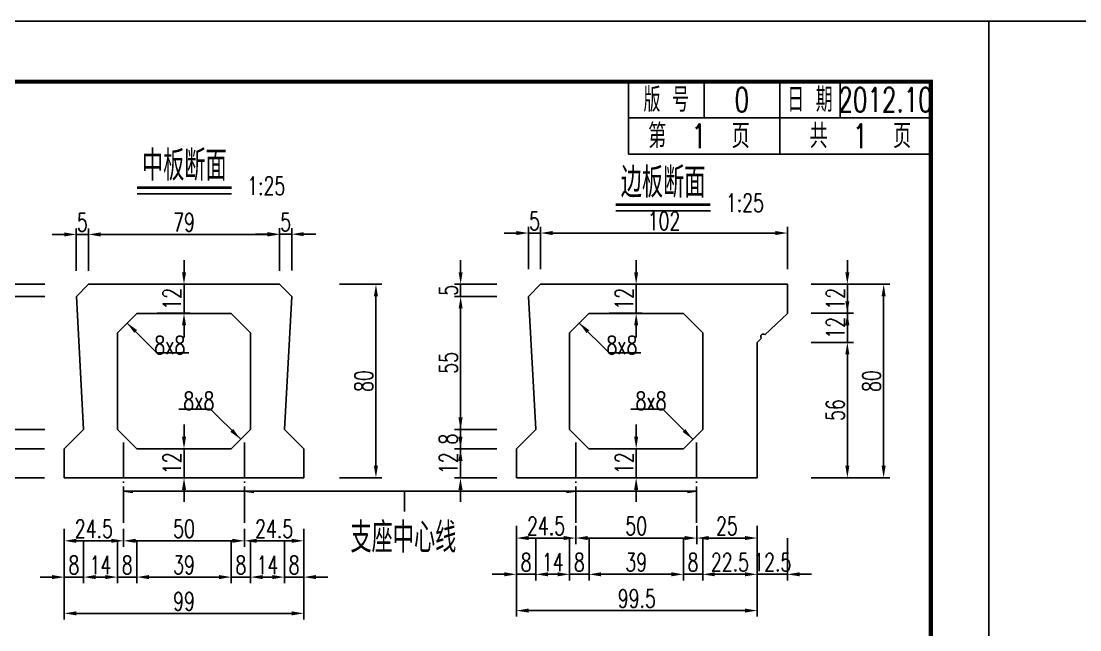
# Model space of a CAD drawing. Header units: millimetres. Extents: x -51 to 12129, y -1309 to -715.
# Drawn here: x 5249.4 to 5424.4, y -815.3 to -714.7 of the extents above; entities that cross this region are included whole.
import ezdxf
from ezdxf.enums import TextEntityAlignment as Align

# ---------------------------------------------------------------- set-up
doc = ezdxf.new("R2010")
doc.units = ezdxf.units.MM
doc.header["$LTSCALE"] = 0.25
doc.linetypes.add('ACAD_ISO04W100', pattern=[30, 24, -3, 0, -3])
for name, color, linetype in [('中心线', 3, 'ACAD_ISO04W100'), ('图框', 7, 'Continuous'), ('文字', 7, 'Continuous'), ('标注', 4, 'Continuous'), ('次轮廓线', 7, 'Continuous'), ('轮廓线', 1, 'Continuous')]:
    doc.layers.add(name, color=color, linetype=linetype)
doc.styles.get("Standard").update_dxf_attribs({"font": 'simplex1.shx', "width": 0.7, "bigfont": 'hztxt.shx'})
doc.dimstyles.get("Standard").update_dxf_attribs({"dimscale": 0, "dimtxt": 3, "dimasz": 2, "dimexe": 1, "dimexo": 1, "dimgap": 0.5, "dimtad": 1, "dimdec": 1, "dimzin": 9, "dimdsep": 46, "dimtxsty": 'Standard', "dimcen": 0.5, "dimclrd": 256, "dimclre": 256, "dimclrt": 256, "dimadec": 1, "dimazin": 2, "dimtfac": 1, "dimtdec": 1, "dimtix": 1, "dimtmove": 2, "dimatfit": 3, "dimfxl": 0, "dimtolj": 1, "dimtzin": 0, "dimlwd": -1, "dimlwe": -1, "dimarcsym": 0})
doc.dimstyles.new('比例：1：25', dxfattribs={"dimscale": 0, "dimtxt": 3, "dimasz": 2, "dimexe": 1, "dimexo": 1, "dimgap": 0.5, "dimtad": 1, "dimdec": 1, "dimlfac": 2.5, "dimzin": 9, "dimdsep": 46, "dimtxsty": 'Standard', "dimcen": 0.5, "dimclrd": 256, "dimclre": 256, "dimclrt": 256, "dimadec": 1, "dimazin": 2, "dimtfac": 1, "dimtdec": 1, "dimtix": 1, "dimtmove": 2, "dimatfit": 3, "dimfxl": 0, "dimtolj": 1, "dimtzin": 0, "dimlwd": -1, "dimlwe": -1, "dimarcsym": 0})

# ---------------------------------------------------------------- blocks, each defined once
blk = doc.blocks.new('*D40')
at = {"layer": 'Defpoints', "color": 0}
for p in [(5260.48, -749.93), (5260.48, -758.18), (5258.48, -760.18)]:
    blk.add_point(p, dxfattribs=at)
at = {"layer": '标注'}
for p, q in [((5258.48, -755.93), (5258.48, -748.93)), ((5260.48, -755.93), (5260.48, -748.93)), ((5256.48, -749.93), (5254.48, -749.93)), ((5258.48, -749.93), (5260.48, -749.93)), ((5262.48, -749.93), (5264.48, -749.93))]:
    blk.add_line(p, q, dxfattribs=at)
for points in [[(5256.48, -749.6), (5256.48, -750.27), (5258.48, -749.93)], [(5262.48, -749.6), (5262.48, -750.27), (5260.48, -749.93)]]:
    blk.add_solid(points, dxfattribs=at)
at = {"layer": '标注', "insert": (5259.48, -747.93), "char_height": 3, "attachment_point": 5}
blk.add_mtext('\\A1;5', dxfattribs=at)
blk = doc.blocks.new('*D41')
at = {"layer": 'Defpoints', "color": 0}
for p in [(5292.08, -749.93), (5260.48, -758.18), (5292.08, -758.18)]:
    blk.add_point(p, dxfattribs=at)
at = {"layer": '标注'}
for p, q in [((5260.48, -755.93), (5260.48, -748.93)), ((5292.08, -755.93), (5292.08, -748.93)), ((5262.48, -749.93), (5290.08, -749.93))]:
    blk.add_line(p, q, dxfattribs=at)
for points in [[(5262.48, -749.6), (5262.48, -750.27), (5260.48, -749.93)], [(5290.08, -749.6), (5290.08, -750.27), (5292.08, -749.93)]]:
    blk.add_solid(points, dxfattribs=at)
at = {"layer": '标注', "insert": (5276.28, -747.93), "char_height": 3, "attachment_point": 5}
blk.add_mtext('\\A1;79', dxfattribs=at)
blk = doc.blocks.new('*D42')
at = {"layer": 'Defpoints', "color": 0}
for p in [(5294.08, -749.89), (5292.08, -758.18), (5294.08, -760.18)]:
    blk.add_point(p, dxfattribs=at)
at = {"layer": '标注'}
for p, q in [((5292.08, -755.89), (5292.08, -748.89)), ((5294.08, -755.89), (5294.08, -748.89)), ((5290.08, -749.89), (5288.08, -749.89)), ((5292.08, -749.89), (5294.08, -749.89)), ((5296.08, -749.89), (5298.08, -749.89))]:
    blk.add_line(p, q, dxfattribs=at)
for points in [[(5290.08, -749.55), (5290.08, -750.22), (5292.08, -749.89)], [(5296.08, -749.55), (5296.08, -750.22), (5294.08, -749.89)]]:
    blk.add_solid(points, dxfattribs=at)
at = {"layer": '标注', "insert": (5293.08, -747.89), "char_height": 3, "attachment_point": 5}
blk.add_mtext('\\A1;5', dxfattribs=at)
blk = doc.blocks.new('*D2')
at = {"layer": 'Defpoints', "color": 0}
for p in [(5247.27, -758.18), (5260.48, -758.18), (5258.48, -760.18)]:
    blk.add_point(p, dxfattribs=at)
at = {"layer": '标注'}
for p, q in [((5247.27, -756.18), (5247.27, -754.18)), ((5253.27, -758.18), (5246.27, -758.18)), ((5247.27, -760.18), (5247.27, -758.18)), ((5253.27, -760.18), (5246.27, -760.18)), ((5247.27, -762.18), (5247.27, -764.18))]:
    blk.add_line(p, q, dxfattribs=at)
for points in [[(5246.94, -756.18), (5247.6, -756.18), (5247.27, -758.18)], [(5246.94, -762.18), (5247.6, -762.18), (5247.27, -760.18)]]:
    blk.add_solid(points, dxfattribs=at)
at = {"layer": '标注', "insert": (5245.27, -759.18), "char_height": 3, "attachment_point": 5, "rotation": 90}
blk.add_mtext('\\A1;5', dxfattribs=at)
blk = doc.blocks.new('*D43')
at = {"layer": 'Defpoints', "color": 0}
for p in [(5258.48, -760.18), (5247.27, -782.18), (5259.68, -782.18)]:
    blk.add_point(p, dxfattribs=at)
at = {"layer": '标注'}
for p, q in [((5253.27, -760.18), (5246.27, -760.18)), ((5247.27, -762.18), (5247.27, -780.18)), ((5253.27, -782.18), (5246.27, -782.18))]:
    blk.add_line(p, q, dxfattribs=at)
for points in [[(5246.94, -762.18), (5247.6, -762.18), (5247.27, -760.18)], [(5246.94, -780.18), (5247.6, -780.18), (5247.27, -782.18)]]:
    blk.add_solid(points, dxfattribs=at)
at = {"layer": '标注', "insert": (5245.27, -771.18), "char_height": 3, "attachment_point": 5, "rotation": 90}
blk.add_mtext('\\A1;55', dxfattribs=at)
blk = doc.blocks.new('*D44')
at = {"layer": 'Defpoints', "color": 0}
for p in [(5259.68, -782.18), (5247.24, -785.38), (5256.48, -785.38)]:
    blk.add_point(p, dxfattribs=at)
at = {"layer": '标注'}
for p, q in [((5247.24, -780.18), (5247.24, -778.18)), ((5253.24, -782.18), (5246.24, -782.18)), ((5247.24, -782.18), (5247.24, -785.38)), ((5253.24, -785.38), (5246.24, -785.38)), ((5247.24, -787.38), (5247.24, -789.38))]:
    blk.add_line(p, q, dxfattribs=at)
for points in [[(5246.91, -780.18), (5247.58, -780.18), (5247.24, -782.18)], [(5246.91, -787.38), (5247.58, -787.38), (5247.24, -785.38)]]:
    blk.add_solid(points, dxfattribs=at)
at = {"layer": '标注', "insert": (5245.24, -783.78), "char_height": 3, "attachment_point": 5, "rotation": 90}
blk.add_mtext('\\A1;8', dxfattribs=at)
blk = doc.blocks.new('*D3')
at = {"layer": 'Defpoints', "color": 0}
for p in [(5256.48, -785.38), (5247.24, -790.18), (5256.48, -790.18)]:
    blk.add_point(p, dxfattribs=at)
at = {"layer": '标注'}
for p, q in [((5247.24, -783.38), (5247.24, -781.38)), ((5253.24, -785.38), (5246.24, -785.38)), ((5247.24, -785.38), (5247.24, -790.18)), ((5253.24, -790.18), (5246.24, -790.18)), ((5247.24, -792.18), (5247.24, -794.18))]:
    blk.add_line(p, q, dxfattribs=at)
for points in [[(5246.91, -783.38), (5247.58, -783.38), (5247.24, -785.38)], [(5246.91, -792.18), (5247.58, -792.18), (5247.24, -790.18)]]:
    blk.add_solid(points, dxfattribs=at)
at = {"layer": '标注', "insert": (5245.24, -787.78), "char_height": 3, "attachment_point": 5, "rotation": 90}
blk.add_mtext('\\A1;12', dxfattribs=at)
blk = doc.blocks.new('*D45')
at = {"layer": 'Defpoints', "color": 0}
for p in [(5292.08, -758.18), (5308.01, -758.18), (5296.08, -790.18)]:
    blk.add_point(p, dxfattribs=at)
at = {"layer": '标注'}
for p, q in [((5302.01, -758.18), (5309.01, -758.18)), ((5308.01, -788.18), (5308.01, -760.18)), ((5302.01, -790.18), (5309.01, -790.18))]:
    blk.add_line(p, q, dxfattribs=at)
for points in [[(5307.67, -760.18), (5308.34, -760.18), (5308.01, -758.18)], [(5307.67, -788.18), (5308.34, -788.18), (5308.01, -790.18)]]:
    blk.add_solid(points, dxfattribs=at)
at = {"layer": '标注', "insert": (5306.01, -774.18), "char_height": 3, "attachment_point": 5, "rotation": 90}
blk.add_mtext('\\A1;80', dxfattribs=at)
blk = doc.blocks.new('*D4')
at = {"layer": 'Defpoints', "color": 0}
for p in [(5259.68, -788.18), (5256.48, -791.38), (5256.48, -806.61)]:
    blk.add_point(p, dxfattribs=at)
at = {"layer": '标注'}
for p, q in [((5256.48, -800.61), (5256.48, -807.61)), ((5259.68, -800.61), (5259.68, -807.61)), ((5254.48, -806.61), (5252.48, -806.61)), ((5259.68, -806.61), (5256.48, -806.61)), ((5261.68, -806.61), (5263.68, -806.61))]:
    blk.add_line(p, q, dxfattribs=at)
for points in [[(5254.48, -806.27), (5254.48, -806.94), (5256.48, -806.61)], [(5261.68, -806.27), (5261.68, -806.94), (5259.68, -806.61)]]:
    blk.add_solid(points, dxfattribs=at)
at = {"layer": '标注', "insert": (5258.08, -804.61), "char_height": 3, "attachment_point": 5}
blk.add_mtext('\\A1;8', dxfattribs=at)
blk = doc.blocks.new('*D46')
at = {"layer": 'Defpoints', "color": 0}
for p in [(5259.68, -788.18), (5265.28, -788.18), (5265.28, -806.61)]:
    blk.add_point(p, dxfattribs=at)
at = {"layer": '标注'}
for p, q in [((5259.68, -800.61), (5259.68, -807.61)), ((5265.28, -800.61), (5265.28, -807.61)), ((5261.68, -806.61), (5263.28, -806.61))]:
    blk.add_line(p, q, dxfattribs=at)
for points in [[(5261.68, -806.27), (5261.68, -806.94), (5259.68, -806.61)], [(5263.28, -806.27), (5263.28, -806.94), (5265.28, -806.61)]]:
    blk.add_solid(points, dxfattribs=at)
at = {"layer": '标注', "insert": (5262.48, -804.61), "char_height": 3, "attachment_point": 5}
blk.add_mtext('\\A1;14', dxfattribs=at)
blk = doc.blocks.new('*D47')
at = {"layer": 'Defpoints', "color": 0}
for p in [(5265.28, -788.18), (5268.48, -791.38), (5268.48, -806.61)]:
    blk.add_point(p, dxfattribs=at)
at = {"layer": '标注'}
for p, q in [((5265.28, -800.61), (5265.28, -807.61)), ((5268.48, -800.61), (5268.48, -807.61)), ((5263.28, -806.61), (5261.28, -806.61)), ((5265.28, -806.61), (5268.48, -806.61)), ((5270.48, -806.61), (5272.48, -806.61))]:
    blk.add_line(p, q, dxfattribs=at)
for points in [[(5263.28, -806.27), (5263.28, -806.94), (5265.28, -806.61)], [(5270.48, -806.27), (5270.48, -806.94), (5268.48, -806.61)]]:
    blk.add_solid(points, dxfattribs=at)
at = {"layer": '标注', "insert": (5266.88, -804.61), "char_height": 3, "attachment_point": 5}
blk.add_mtext('\\A1;8', dxfattribs=at)
blk = doc.blocks.new('*D48')
at = {"layer": 'Defpoints', "color": 0}
for p in [(5268.48, -791.38), (5284.08, -791.38), (5284.08, -806.61)]:
    blk.add_point(p, dxfattribs=at)
at = {"layer": '标注'}
for p, q in [((5268.48, -800.61), (5268.48, -807.61)), ((5284.08, -800.61), (5284.08, -807.61)), ((5270.48, -806.61), (5282.08, -806.61))]:
    blk.add_line(p, q, dxfattribs=at)
for points in [[(5270.48, -806.27), (5270.48, -806.94), (5268.48, -806.61)], [(5282.08, -806.27), (5282.08, -806.94), (5284.08, -806.61)]]:
    blk.add_solid(points, dxfattribs=at)
at = {"layer": '标注', "insert": (5276.28, -804.61), "char_height": 3, "attachment_point": 5}
blk.add_mtext('\\A1;39', dxfattribs=at)
blk = doc.blocks.new('*D5')
at = {"layer": 'Defpoints', "color": 0}
for p in [(5292.88, -788.18), (5296.08, -791.38), (5296.08, -806.61)]:
    blk.add_point(p, dxfattribs=at)
at = {"layer": '标注'}
for p, q in [((5292.88, -800.61), (5292.88, -807.61)), ((5296.08, -800.61), (5296.08, -807.61)), ((5290.88, -806.61), (5288.88, -806.61)), ((5292.88, -806.61), (5296.08, -806.61)), ((5298.08, -806.61), (5300.08, -806.61))]:
    blk.add_line(p, q, dxfattribs=at)
for points in [[(5290.88, -806.27), (5290.88, -806.94), (5292.88, -806.61)], [(5298.08, -806.27), (5298.08, -806.94), (5296.08, -806.61)]]:
    blk.add_solid(points, dxfattribs=at)
at = {"layer": '标注', "insert": (5294.48, -804.61), "char_height": 3, "attachment_point": 5}
blk.add_mtext('\\A1;8', dxfattribs=at)
blk = doc.blocks.new('*D6')
at = {"layer": 'Defpoints', "color": 0}
for p in [(5287.28, -788.18), (5292.88, -788.18), (5287.28, -806.61)]:
    blk.add_point(p, dxfattribs=at)
at = {"layer": '标注'}
for p, q in [((5287.28, -800.61), (5287.28, -807.61)), ((5292.88, -800.61), (5292.88, -807.61)), ((5290.88, -806.61), (5289.28, -806.61))]:
    blk.add_line(p, q, dxfattribs=at)
for points in [[(5289.28, -806.27), (5289.28, -806.94), (5287.28, -806.61)], [(5290.88, -806.27), (5290.88, -806.94), (5292.88, -806.61)]]:
    blk.add_solid(points, dxfattribs=at)
at = {"layer": '标注', "insert": (5290.08, -804.61), "char_height": 3, "attachment_point": 5}
blk.add_mtext('\\A1;14', dxfattribs=at)
blk = doc.blocks.new('*D7')
at = {"layer": 'Defpoints', "color": 0}
for p in [(5287.28, -788.18), (5284.08, -791.38), (5284.08, -806.61)]:
    blk.add_point(p, dxfattribs=at)
at = {"layer": '标注'}
for p, q in [((5284.08, -800.61), (5284.08, -807.61)), ((5287.28, -800.61), (5287.28, -807.61)), ((5282.08, -806.61), (5280.08, -806.61)), ((5287.28, -806.61), (5284.08, -806.61)), ((5289.28, -806.61), (5291.28, -806.61))]:
    blk.add_line(p, q, dxfattribs=at)
for points in [[(5282.08, -806.27), (5282.08, -806.94), (5284.08, -806.61)], [(5289.28, -806.27), (5289.28, -806.94), (5287.28, -806.61)]]:
    blk.add_solid(points, dxfattribs=at)
at = {"layer": '标注', "insert": (5285.68, -804.61), "char_height": 3, "attachment_point": 5}
blk.add_mtext('\\A1;8', dxfattribs=at)
blk = doc.blocks.new('*D8')
at = {"layer": 'Defpoints', "color": 0}
for p in [(5256.48, -795.47), (5296.08, -795.47), (5296.08, -812.61)]:
    blk.add_point(p, dxfattribs=at)
at = {"layer": '标注'}
for p, q in [((5256.48, -806.61), (5256.48, -813.61)), ((5296.08, -806.61), (5296.08, -813.61)), ((5258.48, -812.61), (5294.08, -812.61))]:
    blk.add_line(p, q, dxfattribs=at)
for points in [[(5258.48, -812.27), (5258.48, -812.94), (5256.48, -812.61)], [(5294.08, -812.27), (5294.08, -812.94), (5296.08, -812.61)]]:
    blk.add_solid(points, dxfattribs=at)
at = {"layer": '标注', "insert": (5276.28, -810.61), "char_height": 3, "attachment_point": 5}
blk.add_mtext('\\A1;99', dxfattribs=at)
blk = doc.blocks.new('*D49')
at = {"layer": 'Defpoints', "color": 0}
for p in [(5334.43, -788.18), (5331.23, -791.38), (5334.43, -806.15)]:
    blk.add_point(p, dxfattribs=at)
at = {"layer": '标注'}
for p, q in [((5331.23, -800.15), (5331.23, -807.15)), ((5334.43, -800.15), (5334.43, -807.15)), ((5329.23, -806.15), (5327.23, -806.15)), ((5331.23, -806.15), (5334.43, -806.15)), ((5336.43, -806.15), (5338.43, -806.15))]:
    blk.add_line(p, q, dxfattribs=at)
for points in [[(5329.23, -805.81), (5329.23, -806.48), (5331.23, -806.15)], [(5336.43, -805.81), (5336.43, -806.48), (5334.43, -806.15)]]:
    blk.add_solid(points, dxfattribs=at)
at = {"layer": '标注', "insert": (5332.83, -804.15), "char_height": 3, "attachment_point": 5}
blk.add_mtext('\\A1;8', dxfattribs=at)
blk = doc.blocks.new('*D50')
at = {"layer": 'Defpoints', "color": 0}
for p in [(5334.43, -788.18), (5340.03, -788.18), (5340.03, -806.15)]:
    blk.add_point(p, dxfattribs=at)
at = {"layer": '标注'}
for p, q in [((5334.43, -800.15), (5334.43, -807.15)), ((5340.03, -800.15), (5340.03, -807.15)), ((5336.43, -806.15), (5338.03, -806.15))]:
    blk.add_line(p, q, dxfattribs=at)
for points in [[(5336.43, -805.81), (5336.43, -806.48), (5334.43, -806.15)], [(5338.03, -805.81), (5338.03, -806.48), (5340.03, -806.15)]]:
    blk.add_solid(points, dxfattribs=at)
at = {"layer": '标注', "insert": (5337.23, -804.15), "char_height": 3, "attachment_point": 5}
blk.add_mtext('\\A1;14', dxfattribs=at)
blk = doc.blocks.new('*D51')
at = {"layer": 'Defpoints', "color": 0}
for p in [(5340.03, -788.18), (5343.23, -791.38), (5343.23, -806.15)]:
    blk.add_point(p, dxfattribs=at)
at = {"layer": '标注'}
for p, q in [((5340.03, -800.15), (5340.03, -807.15)), ((5343.23, -800.15), (5343.23, -807.15)), ((5338.03, -806.15), (5336.03, -806.15)), ((5340.03, -806.15), (5343.23, -806.15)), ((5345.23, -806.15), (5347.23, -806.15))]:
    blk.add_line(p, q, dxfattribs=at)
for points in [[(5338.03, -805.81), (5338.03, -806.48), (5340.03, -806.15)], [(5345.23, -805.81), (5345.23, -806.48), (5343.23, -806.15)]]:
    blk.add_solid(points, dxfattribs=at)
at = {"layer": '标注', "insert": (5341.63, -804.15), "char_height": 3, "attachment_point": 5}
blk.add_mtext('\\A1;8', dxfattribs=at)
blk = doc.blocks.new('*D52')
at = {"layer": 'Defpoints', "color": 0}
for p in [(5343.23, -791.38), (5358.83, -791.38), (5358.83, -806.15)]:
    blk.add_point(p, dxfattribs=at)
at = {"layer": '标注'}
for p, q in [((5343.23, -800.15), (5343.23, -807.15)), ((5358.83, -800.15), (5358.83, -807.15)), ((5345.23, -806.15), (5356.83, -806.15))]:
    blk.add_line(p, q, dxfattribs=at)
for points in [[(5345.23, -805.81), (5345.23, -806.48), (5343.23, -806.15)], [(5356.83, -805.81), (5356.83, -806.48), (5358.83, -806.15)]]:
    blk.add_solid(points, dxfattribs=at)
at = {"layer": '标注', "insert": (5351.03, -804.15), "char_height": 3, "attachment_point": 5}
blk.add_mtext('\\A1;39', dxfattribs=at)
blk = doc.blocks.new('*D53')
at = {"layer": 'Defpoints', "color": 0}
for p in [(5362.03, -788.18), (5358.83, -791.38), (5362.03, -806.15)]:
    blk.add_point(p, dxfattribs=at)
at = {"layer": '标注'}
for p, q in [((5358.83, -800.15), (5358.83, -807.15)), ((5362.03, -800.15), (5362.03, -807.15)), ((5356.83, -806.15), (5354.83, -806.15)), ((5358.83, -806.15), (5362.03, -806.15)), ((5364.03, -806.15), (5366.03, -806.15))]:
    blk.add_line(p, q, dxfattribs=at)
for points in [[(5356.83, -805.81), (5356.83, -806.48), (5358.83, -806.15)], [(5364.03, -805.81), (5364.03, -806.48), (5362.03, -806.15)]]:
    blk.add_solid(points, dxfattribs=at)
at = {"layer": '标注', "insert": (5360.43, -804.15), "char_height": 3, "attachment_point": 5}
blk.add_mtext('\\A1;8', dxfattribs=at)
blk = doc.blocks.new('*D54')
at = {"layer": 'Defpoints', "color": 0}
for p in [(5371.03, -778.82), (5362.03, -788.18), (5371.03, -806.15)]:
    blk.add_point(p, dxfattribs=at)
at = {"layer": '标注'}
for p, q in [((5362.03, -800.15), (5362.03, -807.15)), ((5371.03, -800.15), (5371.03, -807.15)), ((5364.03, -806.15), (5369.03, -806.15))]:
    blk.add_line(p, q, dxfattribs=at)
for points in [[(5364.03, -805.81), (5364.03, -806.48), (5362.03, -806.15)], [(5369.03, -805.81), (5369.03, -806.48), (5371.03, -806.15)]]:
    blk.add_solid(points, dxfattribs=at)
at = {"layer": '标注', "insert": (5366.53, -804.15), "char_height": 3, "attachment_point": 5}
blk.add_mtext('\\A1;22.5', dxfattribs=at)
blk = doc.blocks.new('*D55')
at = {"layer": 'Defpoints', "color": 0}
for p in [(5376.03, -768.98), (5371.03, -773.78), (5376.03, -806.15)]:
    blk.add_point(p, dxfattribs=at)
at = {"layer": '标注'}
for p, q in [((5371.03, -800.15), (5371.03, -807.15)), ((5376.03, -800.15), (5376.03, -807.15)), ((5369.03, -806.15), (5367.03, -806.15)), ((5371.03, -806.15), (5376.03, -806.15)), ((5378.03, -806.15), (5380.03, -806.15))]:
    blk.add_line(p, q, dxfattribs=at)
for points in [[(5369.03, -805.81), (5369.03, -806.48), (5371.03, -806.15)], [(5378.03, -805.81), (5378.03, -806.48), (5376.03, -806.15)]]:
    blk.add_solid(points, dxfattribs=at)
at = {"layer": '标注', "insert": (5373.53, -804.15), "char_height": 3, "attachment_point": 5}
blk.add_mtext('\\A1;12.5', dxfattribs=at)
blk = doc.blocks.new('*D9')
at = {"layer": 'Defpoints', "color": 0}
for p in [(5331.23, -792.61), (5371.03, -792.61), (5371.03, -812.15)]:
    blk.add_point(p, dxfattribs=at)
at = {"layer": '标注'}
for p, q in [((5331.23, -806.15), (5331.23, -813.15)), ((5371.03, -806.15), (5371.03, -813.15)), ((5333.23, -812.15), (5369.03, -812.15))]:
    blk.add_line(p, q, dxfattribs=at)
for points in [[(5333.23, -811.81), (5333.23, -812.48), (5331.23, -812.15)], [(5369.03, -811.81), (5369.03, -812.48), (5371.03, -812.15)]]:
    blk.add_solid(points, dxfattribs=at)
at = {"layer": '标注', "insert": (5351.13, -810.15), "char_height": 3, "attachment_point": 5}
blk.add_mtext('\\A1;99.5', dxfattribs=at)
blk = doc.blocks.new('*D10')
at = {"layer": 'Defpoints', "color": 0}
for p in [(5322.01, -758.18), (5335.23, -758.18), (5333.23, -760.18)]:
    blk.add_point(p, dxfattribs=at)
at = {"layer": '标注'}
for p, q in [((5322.01, -756.18), (5322.01, -754.18)), ((5328.01, -758.18), (5321.01, -758.18)), ((5322.01, -760.18), (5322.01, -758.18)), ((5328.01, -760.18), (5321.01, -760.18)), ((5322.01, -762.18), (5322.01, -764.18))]:
    blk.add_line(p, q, dxfattribs=at)
for points in [[(5321.68, -756.18), (5322.34, -756.18), (5322.01, -758.18)], [(5321.68, -762.18), (5322.34, -762.18), (5322.01, -760.18)]]:
    blk.add_solid(points, dxfattribs=at)
at = {"layer": '标注', "insert": (5320.01, -759.18), "char_height": 3, "attachment_point": 5, "rotation": 90}
blk.add_mtext('\\A1;5', dxfattribs=at)
blk = doc.blocks.new('*D11')
at = {"layer": 'Defpoints', "color": 0}
for p in [(5333.23, -760.18), (5322.01, -782.18), (5334.43, -782.18)]:
    blk.add_point(p, dxfattribs=at)
at = {"layer": '标注'}
for p, q in [((5328.01, -760.18), (5321.01, -760.18)), ((5322.01, -762.18), (5322.01, -780.18)), ((5328.01, -782.18), (5321.01, -782.18))]:
    blk.add_line(p, q, dxfattribs=at)
for points in [[(5321.68, -762.18), (5322.34, -762.18), (5322.01, -760.18)], [(5321.68, -780.18), (5322.34, -780.18), (5322.01, -782.18)]]:
    blk.add_solid(points, dxfattribs=at)
at = {"layer": '标注', "insert": (5320.01, -771.18), "char_height": 3, "attachment_point": 5, "rotation": 90}
blk.add_mtext('\\A1;55', dxfattribs=at)
blk = doc.blocks.new('*D12')
at = {"layer": 'Defpoints', "color": 0}
for p in [(5334.43, -782.18), (5321.98, -785.38), (5331.23, -785.38)]:
    blk.add_point(p, dxfattribs=at)
at = {"layer": '标注'}
for p, q in [((5321.98, -780.18), (5321.98, -778.18)), ((5327.98, -782.18), (5320.98, -782.18)), ((5321.98, -782.18), (5321.98, -785.38)), ((5327.98, -785.38), (5320.98, -785.38)), ((5321.98, -787.38), (5321.98, -789.38))]:
    blk.add_line(p, q, dxfattribs=at)
for points in [[(5321.65, -780.18), (5322.32, -780.18), (5321.98, -782.18)], [(5321.65, -787.38), (5322.32, -787.38), (5321.98, -785.38)]]:
    blk.add_solid(points, dxfattribs=at)
at = {"layer": '标注', "insert": (5319.98, -783.78), "char_height": 3, "attachment_point": 5, "rotation": 90}
blk.add_mtext('\\A1;8', dxfattribs=at)
blk = doc.blocks.new('*D13')
at = {"layer": 'Defpoints', "color": 0}
for p in [(5331.23, -785.38), (5321.98, -790.18), (5331.23, -790.18)]:
    blk.add_point(p, dxfattribs=at)
at = {"layer": '标注'}
for p, q in [((5321.98, -783.38), (5321.98, -781.38)), ((5327.98, -785.38), (5320.98, -785.38)), ((5321.98, -785.38), (5321.98, -790.18)), ((5327.98, -790.18), (5320.98, -790.18)), ((5321.98, -792.18), (5321.98, -794.18))]:
    blk.add_line(p, q, dxfattribs=at)
for points in [[(5321.65, -783.38), (5322.32, -783.38), (5321.98, -785.38)], [(5321.65, -792.18), (5322.32, -792.18), (5321.98, -790.18)]]:
    blk.add_solid(points, dxfattribs=at)
at = {"layer": '标注', "insert": (5319.98, -787.78), "char_height": 3, "attachment_point": 5, "rotation": 90}
blk.add_mtext('\\A1;12', dxfattribs=at)
blk = doc.blocks.new('*D56')
at = {"layer": 'Defpoints', "color": 0}
for p in [(5376.03, -758.18), (5385.94, -758.18), (5376.03, -762.98)]:
    blk.add_point(p, dxfattribs=at)
at = {"layer": '标注'}
for p, q in [((5385.94, -756.18), (5385.94, -754.18)), ((5379.94, -758.18), (5386.94, -758.18)), ((5385.94, -762.98), (5385.94, -758.18)), ((5379.94, -762.98), (5386.94, -762.98)), ((5385.94, -764.98), (5385.94, -766.98))]:
    blk.add_line(p, q, dxfattribs=at)
for points in [[(5385.6, -756.18), (5386.27, -756.18), (5385.94, -758.18)], [(5385.6, -764.98), (5386.27, -764.98), (5385.94, -762.98)]]:
    blk.add_solid(points, dxfattribs=at)
at = {"layer": '标注', "insert": (5383.94, -760.58), "char_height": 3, "attachment_point": 5, "rotation": 90}
blk.add_mtext('\\A1;12', dxfattribs=at)
blk = doc.blocks.new('*D14')
at = {"layer": 'Defpoints', "color": 0}
for p in [(5376.03, -762.98), (5371.03, -767.78), (5385.94, -767.78)]:
    blk.add_point(p, dxfattribs=at)
at = {"layer": '标注'}
for p, q in [((5385.94, -760.98), (5385.94, -758.98)), ((5379.94, -762.98), (5386.94, -762.98)), ((5385.94, -762.98), (5385.94, -767.78)), ((5379.94, -767.78), (5386.94, -767.78)), ((5385.94, -769.78), (5385.94, -771.78))]:
    blk.add_line(p, q, dxfattribs=at)
for points in [[(5385.6, -760.98), (5386.27, -760.98), (5385.94, -762.98)], [(5385.6, -769.78), (5386.27, -769.78), (5385.94, -767.78)]]:
    blk.add_solid(points, dxfattribs=at)
at = {"layer": '标注', "insert": (5383.94, -765.38), "char_height": 3, "attachment_point": 5, "rotation": 90}
blk.add_mtext('\\A1;12', dxfattribs=at)
blk = doc.blocks.new('*D57')
at = {"layer": 'Defpoints', "color": 0}
for p in [(5371.03, -767.78), (5371.03, -790.18), (5385.94, -790.18)]:
    blk.add_point(p, dxfattribs=at)
at = {"layer": '标注'}
for p, q in [((5379.94, -767.78), (5386.94, -767.78)), ((5385.94, -769.78), (5385.94, -788.18)), ((5379.94, -790.18), (5386.94, -790.18))]:
    blk.add_line(p, q, dxfattribs=at)
for points in [[(5385.6, -769.78), (5386.27, -769.78), (5385.94, -767.78)], [(5385.6, -788.18), (5386.27, -788.18), (5385.94, -790.18)]]:
    blk.add_solid(points, dxfattribs=at)
at = {"layer": '标注', "insert": (5383.94, -778.98), "char_height": 3, "attachment_point": 5, "rotation": 90}
blk.add_mtext('\\A1;56', dxfattribs=at)
blk = doc.blocks.new('*D15')
at = {"layer": 'Defpoints', "color": 0}
for p in [(5368.47, -758.18), (5391.94, -758.18), (5368.47, -790.18)]:
    blk.add_point(p, dxfattribs=at)
at = {"layer": '标注'}
for p, q in [((5385.94, -758.18), (5392.94, -758.18)), ((5391.94, -788.18), (5391.94, -760.18)), ((5385.94, -790.18), (5392.94, -790.18))]:
    blk.add_line(p, q, dxfattribs=at)
for points in [[(5391.6, -760.18), (5392.27, -760.18), (5391.94, -758.18)], [(5391.6, -788.18), (5392.27, -788.18), (5391.94, -790.18)]]:
    blk.add_solid(points, dxfattribs=at)
at = {"layer": '标注', "insert": (5389.94, -774.18), "char_height": 3, "attachment_point": 5, "rotation": 90}
blk.add_mtext('\\A1;80', dxfattribs=at)
blk = doc.blocks.new('*D58')
at = {"layer": 'Defpoints', "color": 0}
for p in [(5270.85, -758.18), (5276.28, -758.18), (5270.85, -762.98)]:
    blk.add_point(p, dxfattribs=at)
at = {"layer": '标注'}
for p, q in [((5276.28, -756.18), (5276.28, -754.18)), ((5271.85, -758.18), (5277.28, -758.18)), ((5276.28, -762.98), (5276.28, -758.18)), ((5271.85, -762.98), (5277.28, -762.98)), ((5276.28, -764.98), (5276.28, -766.98))]:
    blk.add_line(p, q, dxfattribs=at)
for points in [[(5275.95, -756.18), (5276.62, -756.18), (5276.28, -758.18)], [(5275.95, -764.98), (5276.62, -764.98), (5276.28, -762.98)]]:
    blk.add_solid(points, dxfattribs=at)
at = {"layer": '标注', "insert": (5274.28, -760.58), "char_height": 3, "attachment_point": 5, "rotation": 90}
blk.add_mtext('\\A1;12', dxfattribs=at)
blk = doc.blocks.new('*D59')
at = {"layer": 'Defpoints', "color": 0}
for p in [(5272.37, -785.38), (5272.37, -790.18), (5276.28, -790.18)]:
    blk.add_point(p, dxfattribs=at)
at = {"layer": '标注'}
for p, q in [((5276.28, -783.38), (5276.28, -781.38)), ((5273.37, -785.38), (5277.28, -785.38)), ((5276.28, -785.38), (5276.28, -790.18)), ((5273.37, -790.18), (5277.28, -790.18)), ((5276.28, -792.18), (5276.28, -794.18))]:
    blk.add_line(p, q, dxfattribs=at)
for points in [[(5275.95, -783.38), (5276.62, -783.38), (5276.28, -785.38)], [(5275.95, -792.18), (5276.62, -792.18), (5276.28, -790.18)]]:
    blk.add_solid(points, dxfattribs=at)
at = {"layer": '标注', "insert": (5274.28, -787.78), "char_height": 3, "attachment_point": 5, "rotation": 90}
blk.add_mtext('\\A1;12', dxfattribs=at)
blk = doc.blocks.new('*D36')
at = {"layer": 'Defpoints', "color": 0}
for p in [(5335.23, -749.7), (5335.23, -758.18), (5333.23, -760.18)]:
    blk.add_point(p, dxfattribs=at)
at = {"layer": '标注'}
for p, q in [((5333.23, -755.7), (5333.23, -748.7)), ((5335.23, -755.7), (5335.23, -748.7)), ((5331.23, -749.7), (5329.23, -749.7)), ((5333.23, -749.7), (5335.23, -749.7)), ((5337.23, -749.7), (5339.23, -749.7))]:
    blk.add_line(p, q, dxfattribs=at)
for points in [[(5331.23, -749.36), (5331.23, -750.03), (5333.23, -749.7)], [(5337.23, -749.36), (5337.23, -750.03), (5335.23, -749.7)]]:
    blk.add_solid(points, dxfattribs=at)
at = {"layer": '标注', "insert": (5334.23, -747.7), "char_height": 3, "attachment_point": 5}
blk.add_mtext('\\A1;5', dxfattribs=at)
blk = doc.blocks.new('*D37')
at = {"layer": 'Defpoints', "color": 0}
for p in [(5376.03, -749.7), (5335.23, -758.18), (5376.03, -758.18)]:
    blk.add_point(p, dxfattribs=at)
at = {"layer": '标注'}
for p, q in [((5335.23, -755.7), (5335.23, -748.7)), ((5376.03, -755.7), (5376.03, -748.7)), ((5337.23, -749.7), (5374.03, -749.7))]:
    blk.add_line(p, q, dxfattribs=at)
for points in [[(5337.23, -749.36), (5337.23, -750.03), (5335.23, -749.7)], [(5374.03, -749.36), (5374.03, -750.03), (5376.03, -749.7)]]:
    blk.add_solid(points, dxfattribs=at)
at = {"layer": '标注', "insert": (5355.63, -747.7), "char_height": 3, "attachment_point": 5}
blk.add_mtext('\\A1;102', dxfattribs=at)
blk = doc.blocks.new('*D38')
at = {"layer": 'Defpoints', "color": 0}
for p in [(5345.59, -758.18), (5351.03, -758.18), (5345.59, -762.98)]:
    blk.add_point(p, dxfattribs=at)
at = {"layer": '标注'}
for p, q in [((5351.03, -756.18), (5351.03, -754.18)), ((5346.59, -758.18), (5352.03, -758.18)), ((5351.03, -762.98), (5351.03, -758.18)), ((5346.59, -762.98), (5352.03, -762.98)), ((5351.03, -764.98), (5351.03, -766.98))]:
    blk.add_line(p, q, dxfattribs=at)
for points in [[(5350.69, -756.18), (5351.36, -756.18), (5351.03, -758.18)], [(5350.69, -764.98), (5351.36, -764.98), (5351.03, -762.98)]]:
    blk.add_solid(points, dxfattribs=at)
at = {"layer": '标注', "insert": (5349.03, -760.58), "char_height": 3, "attachment_point": 5, "rotation": 90}
blk.add_mtext('\\A1;12', dxfattribs=at)
blk = doc.blocks.new('*D39')
at = {"layer": 'Defpoints', "color": 0}
for p in [(5347.11, -785.38), (5347.11, -790.18), (5351.03, -790.18)]:
    blk.add_point(p, dxfattribs=at)
at = {"layer": '标注'}
for p, q in [((5351.03, -783.38), (5351.03, -781.38)), ((5348.11, -785.38), (5352.03, -785.38)), ((5351.03, -785.38), (5351.03, -790.18)), ((5348.11, -790.18), (5352.03, -790.18)), ((5351.03, -792.18), (5351.03, -794.18))]:
    blk.add_line(p, q, dxfattribs=at)
for points in [[(5350.69, -783.38), (5351.36, -783.38), (5351.03, -785.38)], [(5350.69, -792.18), (5351.36, -792.18), (5351.03, -790.18)]]:
    blk.add_solid(points, dxfattribs=at)
at = {"layer": '标注', "insert": (5349.03, -787.78), "char_height": 3, "attachment_point": 5, "rotation": 90}
blk.add_mtext('\\A1;12', dxfattribs=at)
blk = doc.blocks.new('series')
at = {"width": 0.75}
for tag, height, p in [('页码', 4, (-35, -19)), ('图名', 5, (-220, -282)), ('图号', 5, (-20, -282))]:
    blk.add_attdef(tag, text='', height=height, dxfattribs=at).set_placement(p, align=Align.MIDDLE_CENTER)
blk = doc.blocks.new('*D2215')
at = {"layer": 'Defpoints', "color": 0}
for p in [(5256.48, -790.18), (5266.28, -790.18), (5266.28, -800.61)]:
    blk.add_point(p, dxfattribs=at)
at = {"layer": '标注'}
for p, q in [((5256.48, -798.61), (5256.48, -801.61)), ((5266.28, -798.61), (5266.28, -801.61)), ((5258.48, -800.61), (5264.28, -800.61))]:
    blk.add_line(p, q, dxfattribs=at)
for points in [[(5258.48, -800.27), (5258.48, -800.94), (5256.48, -800.61)], [(5264.28, -800.27), (5264.28, -800.94), (5266.28, -800.61)]]:
    blk.add_solid(points, dxfattribs=at)
at = {"layer": '标注', "insert": (5261.38, -798.61), "char_height": 3, "attachment_point": 5}
blk.add_mtext('\\A1;24.5', dxfattribs=at)
blk = doc.blocks.new('*D2216')
at = {"layer": 'Defpoints', "color": 0}
for p in [(5266.28, -790.18), (5286.28, -790.18), (5286.28, -800.61)]:
    blk.add_point(p, dxfattribs=at)
at = {"layer": '标注'}
for p, q in [((5266.28, -798.61), (5266.28, -801.61)), ((5286.28, -798.61), (5286.28, -801.61)), ((5268.28, -800.61), (5284.28, -800.61))]:
    blk.add_line(p, q, dxfattribs=at)
for points in [[(5268.28, -800.27), (5268.28, -800.94), (5266.28, -800.61)], [(5284.28, -800.27), (5284.28, -800.94), (5286.28, -800.61)]]:
    blk.add_solid(points, dxfattribs=at)
at = {"layer": '标注', "insert": (5276.28, -798.61), "char_height": 3, "attachment_point": 5}
blk.add_mtext('\\A1;50', dxfattribs=at)
blk = doc.blocks.new('*D2217')
at = {"layer": 'Defpoints', "color": 0}
for p in [(5286.28, -790.18), (5296.08, -790.18), (5296.08, -800.61)]:
    blk.add_point(p, dxfattribs=at)
at = {"layer": '标注'}
for p, q in [((5286.28, -798.61), (5286.28, -801.61)), ((5296.08, -798.61), (5296.08, -801.61)), ((5288.28, -800.61), (5294.08, -800.61))]:
    blk.add_line(p, q, dxfattribs=at)
for points in [[(5288.28, -800.27), (5288.28, -800.94), (5286.28, -800.61)], [(5294.08, -800.27), (5294.08, -800.94), (5296.08, -800.61)]]:
    blk.add_solid(points, dxfattribs=at)
at = {"layer": '标注', "insert": (5291.18, -798.61), "char_height": 3, "attachment_point": 5}
blk.add_mtext('\\A1;24.5', dxfattribs=at)
blk = doc.blocks.new('*D2218')
at = {"layer": 'Defpoints', "color": 0}
for p in [(5331.23, -790.18), (5341.03, -790.18), (5341.03, -800.15)]:
    blk.add_point(p, dxfattribs=at)
at = {"layer": '标注'}
for p, q in [((5331.23, -798.15), (5331.23, -801.15)), ((5341.03, -798.15), (5341.03, -801.15)), ((5333.23, -800.15), (5339.03, -800.15))]:
    blk.add_line(p, q, dxfattribs=at)
for points in [[(5333.23, -799.81), (5333.23, -800.48), (5331.23, -800.15)], [(5339.03, -799.81), (5339.03, -800.48), (5341.03, -800.15)]]:
    blk.add_solid(points, dxfattribs=at)
at = {"layer": '标注', "insert": (5336.13, -798.15), "char_height": 3, "attachment_point": 5}
blk.add_mtext('\\A1;24.5', dxfattribs=at)
blk = doc.blocks.new('*D2219')
at = {"layer": 'Defpoints', "color": 0}
for p in [(5341.03, -790.18), (5361.03, -790.18), (5361.03, -800.15)]:
    blk.add_point(p, dxfattribs=at)
at = {"layer": '标注'}
for p, q in [((5341.03, -798.15), (5341.03, -801.15)), ((5361.03, -798.15), (5361.03, -801.15)), ((5343.03, -800.15), (5359.03, -800.15))]:
    blk.add_line(p, q, dxfattribs=at)
for points in [[(5343.03, -799.81), (5343.03, -800.48), (5341.03, -800.15)], [(5359.03, -799.81), (5359.03, -800.48), (5361.03, -800.15)]]:
    blk.add_solid(points, dxfattribs=at)
at = {"layer": '标注', "insert": (5351.03, -798.15), "char_height": 3, "attachment_point": 5}
blk.add_mtext('\\A1;50', dxfattribs=at)
blk = doc.blocks.new('*D2220')
at = {"layer": 'Defpoints', "color": 0}
for p in [(5361.03, -790.18), (5371.03, -790.18), (5371.03, -800.15)]:
    blk.add_point(p, dxfattribs=at)
at = {"layer": '标注'}
for p, q in [((5361.03, -798.15), (5361.03, -801.15)), ((5371.03, -798.15), (5371.03, -801.15)), ((5363.03, -800.15), (5369.03, -800.15))]:
    blk.add_line(p, q, dxfattribs=at)
for points in [[(5363.03, -799.81), (5363.03, -800.48), (5361.03, -800.15)], [(5369.03, -799.81), (5369.03, -800.48), (5371.03, -800.15)]]:
    blk.add_solid(points, dxfattribs=at)
at = {"layer": '标注', "insert": (5366.03, -798.15), "char_height": 3, "attachment_point": 5}
blk.add_mtext('\\A1;25', dxfattribs=at)
blk = doc.blocks.new('123')
at = {"layer": '图框', "color": 2}
blk.add_lwpolyline([(369.33, -1011.65), (369.33, -714.65), (-50.67, -714.65), (-50.67, -1011.65)], close=True, dxfattribs=at)

msp = doc.modelspace()

# ---------------------------------------------------------------- linework, layer by layer
at = {"const_width": 0.7}
msp.add_lwpolyline([(5399.75412, -724.65472), (5019.75412, -724.65472), (5019.75412, -1001.65472), (5399.75412, -1001.65472), (5399.75412, -724.65472)], dxfattribs=at)
at = {"layer": '中心线'}
for p, q in [((5266.28408, -797.64397), (5266.28408, -784.35628)), ((5286.28408, -797.64397), (5286.28408, -784.35628)), ((5341.02562, -797.64406), (5341.02562, -784.35638)), ((5361.02562, -797.64406), (5361.02562, -784.35638))]:
    msp.add_line(p, q, dxfattribs=at)
at = {"layer": '文字'}
for p, q in [((5268.51255, -743.19233), (5284.15822, -743.19233)), ((5347.64877, -746.00516), (5363.29444, -746.00516))]:
    msp.add_line(p, q, dxfattribs=at)
at = {"layer": '文字', "const_width": 0.4}
for points in [[(5268.51255, -742.19233), (5284.15822, -742.19233)], [(5347.64877, -745.00516), (5363.29444, -745.00516)]]:
    msp.add_lwpolyline(points, dxfattribs=at)
at = {"layer": '标注'}
for p, q in [((5266.28408, -792.37925), (5361.02562, -792.37925)), ((5266.28408, -792.37925), (5267.8041, -792.59287)), ((5286.28408, -792.37925), (5287.8041, -792.59287)), ((5312.75688, -792.37925), (5312.75688, -795.75032)), ((5341.02562, -792.37925), (5339.50561, -792.59287)), ((5361.02562, -792.37925), (5359.50561, -792.59287))]:
    msp.add_line(p, q, dxfattribs=at)
at = {"layer": '次轮廓线'}
for p, q in [((5349.75412, -736.65472), (5349.75412, -724.65472)), ((5362.25412, -730.65472), (5362.25412, -724.65472)), ((5374.75412, -730.65472), (5374.75412, -724.65472)), ((5384.75412, -730.65472), (5384.75412, -724.65472)), ((5349.75412, -730.65472), (5399.75412, -730.65472)), ((5374.75412, -736.65472), (5374.75412, -730.65472)), ((5349.75412, -736.65472), (5399.75412, -736.65472)), ((5268.48406, -762.98066), (5266.88402, -764.58068)), ((5343.22563, -762.98069), (5341.62563, -764.58071)), ((5358.82564, -762.98069), (5343.22563, -762.98069)), ((5362.02565, -766.18068), (5358.82564, -762.98069)), ((5341.62563, -764.58071), (5340.02559, -766.1807)), ((5340.02559, -766.1807), (5340.02562, -782.1807)), ((5362.02565, -782.18068), (5362.02565, -766.18068)), ((5340.02562, -782.1807), (5343.22563, -785.3807)), ((5360.42565, -783.78068), (5362.02565, -782.18068)), ((5358.82564, -785.3807), (5360.42565, -783.78068)), ((5343.22563, -785.3807), (5358.82564, -785.3807))]:
    msp.add_line(p, q, dxfattribs=at)
at = {"layer": '次轮廓线', "ltscale": 2}
for p, q in [((5284.08406, -762.98069), (5268.48406, -762.98066)), ((5287.28408, -766.1807), (5284.08406, -762.98069)), ((5266.88402, -764.58068), (5265.28405, -766.18068)), ((5265.28405, -766.18068), (5265.28405, -782.18067)), ((5287.28408, -782.18067), (5287.28408, -766.1807)), ((5265.28405, -782.18067), (5268.48406, -785.38068)), ((5285.68407, -783.78068), (5287.28408, -782.18067)), ((5284.08406, -785.38068), (5285.68407, -783.78068)), ((5268.48406, -785.38068), (5284.08406, -785.38068))]:
    msp.add_line(p, q, dxfattribs=at)
at = {"layer": '轮廓线'}
for p, q in [((5258.48406, -760.18068), (5260.48406, -758.18068)), ((5260.48406, -758.18068), (5292.08406, -758.18068)), ((5292.08406, -758.18068), (5294.08406, -760.18068)), ((5333.22563, -760.1807), (5335.22563, -758.1807)), ((5335.22563, -758.1807), (5376.02562, -758.1807)), ((5376.02562, -758.1807), (5376.02562, -762.9807)), ((5259.68404, -782.18068), (5258.48406, -760.18068)), ((5294.08406, -760.18068), (5292.88405, -782.18072)), ((5334.42565, -782.1807), (5333.22563, -760.1807)), ((5376.02562, -762.9807), (5372.31944, -766.53864)), ((5371.7318, -767.10277), (5371.02562, -767.78071)), ((5371.02562, -767.78071), (5371.02562, -790.18068)), ((5256.48406, -785.38068), (5259.68404, -782.18068)), ((5292.88405, -782.18072), (5296.08406, -785.38068)), ((5331.22563, -785.3807), (5334.42565, -782.1807)), ((5256.48409, -790.18068), (5256.48406, -785.38068)), ((5296.08406, -785.38068), (5296.08406, -790.18068)), ((5331.22563, -790.1807), (5331.22563, -785.3807)), ((5296.08406, -790.18068), (5256.48409, -790.18068)), ((5371.02562, -790.18068), (5331.22563, -790.18068))]:
    msp.add_line(p, q, dxfattribs=at)
msp.add_arc((5372.02562, -766.82071), 0.4073, 43.8308789, 223.8308789, dxfattribs=at)

# ---------------------------------------------------------------- block references
ref = msp.add_blockref('series', (5409.75412, -714.65472))
ref.add_attrib('页码', '第  1  页    共  1  页', dxfattribs={"height": 4, "width": 0.75}).set_placement((5374.75412, -733.65472), align=Align.MIDDLE_CENTER)
at = {"layer": '标注'}
for p in [(5040, 0), (5460, 0)]:
    msp.add_blockref('123', p, dxfattribs=at)

# ---------------------------------------------------------------- texts
at = {"width": 0.7}
for p in [(5276.49871, -769.73856), (5351.24028, -769.7386)]:
    msp.add_text('8x8', height=3, dxfattribs=at).set_placement(p, align=Align.RIGHT)
for p in [(5276.17148, -778.96495), (5350.91305, -778.96498)]:
    msp.add_text('8x8', height=3, dxfattribs=at).set_placement(p)
at = {"layer": '文字', "width": 0.7}
for s, height, p in [('版 号', 4, (5356.00412, -727.65472)), ('0', 4, (5368.50412, -727.65472)), ('日 期', 4, (5379.75412, -727.65472)), ('2012.10', 4, (5392.25412, -727.65472)), ('中板断面', 5, (5276.33555, -738.52218)), ('边板断面', 5, (5355.47177, -741.33502)), ('1:25', 3, (5289.8725, -741.89324)), ('1:25', 3, (5369.00872, -744.70607)), ('支座中心线', 5, (5312.54357, -800.05862))]:
    msp.add_text(s, height=height, dxfattribs=at).set_placement(p, align=Align.MIDDLE_CENTER)

# ---------------------------------------------------------------- dimensions: what is measured, and where the dimension line sits
at = {"layer": '标注'}
for base, p1, p2, override, picture, middle in [((5260.48406, -749.93285), (5258.48406, -760.18068), (5260.48406, -758.18068), {"dimscale": 1}, '*D40', (5259.48406, -747.93285)), ((5292.08406, -749.93285), (5260.48406, -758.18068), (5292.08406, -758.18068), {"dimscale": 1}, '*D41', (5276.28406, -747.93285)), ((5294.08406, -749.88549), (5292.08406, -758.18068), (5294.08406, -760.18068), {"dimscale": 1}, '*D42', (5293.08406, -747.88549)), ((5335.22563, -749.69534), (5333.22563, -760.1807), (5335.22563, -758.1807), {"dimscale": 1}, '*D36', (5334.22563, -747.69534)), ((5376.02562, -749.69534), (5335.22563, -758.1807), (5376.02562, -758.1807), {"dimscale": 1}, '*D37', (5355.62563, -747.69534)), ((5376.02562, -806.14506), (5371.02562, -773.78071), (5376.02562, -768.9807), {"dimscale": 1}, '*D55', (5373.52562, -804.14506)), ((5371.02562, -806.14506), (5362.02565, -788.18068), (5371.02562, -778.81646), {"dimscale": 1}, '*D54', (5366.52564, -804.14506)), ((5256.48406, -806.60765), (5259.68404, -788.18068), (5256.48406, -791.38068), {"dimscale": 1}, '*D4', (5258.08405, -804.60765)), ((5265.28405, -806.60765), (5259.68404, -788.18068), (5265.28405, -788.18067), {"dimscale": 1}, '*D46', (5262.48404, -804.60765)), ((5268.48406, -806.60765), (5265.28405, -788.18067), (5268.48406, -791.38068), {"dimscale": 1}, '*D47', (5266.88405, -804.60765)), ((5334.42565, -806.14506), (5331.22563, -791.3807), (5334.42565, -788.1807), {"dimscale": 1}, '*D49', (5332.82564, -804.14506)), ((5340.02562, -806.14506), (5334.42565, -788.1807), (5340.02562, -788.1807), {"dimscale": 1}, '*D50', (5337.22563, -804.14506)), ((5343.22563, -806.14506), (5340.02562, -788.1807), (5343.22563, -791.3807), {"dimscale": 1}, '*D51', (5341.62563, -804.14506)), ((5362.02565, -806.14506), (5358.82564, -791.3807), (5362.02565, -788.18068), {"dimscale": 1}, '*D53', (5360.42565, -804.14506)), ((5266.28408, -800.60765), (5256.48409, -790.18068), (5266.28408, -790.18068), {"dimscale": 1, "dimfxl": 2}, '*D2215', (5261.38408, -798.60765)), ((5286.28408, -800.60765), (5266.28408, -790.18068), (5286.28408, -790.18068), {"dimscale": 1, "dimfxl": 2}, '*D2216', (5276.28408, -798.60765)), ((5296.08406, -800.60765), (5286.28408, -790.18068), (5296.08406, -790.18068), {"dimscale": 1, "dimfxl": 2}, '*D2217', (5291.18407, -798.60765)), ((5341.02562, -800.14506), (5331.22563, -790.18068), (5341.02562, -790.18068), {"dimscale": 1, "dimfxl": 2}, '*D2218', (5336.12563, -798.14506)), ((5361.02562, -800.14506), (5341.02562, -790.18068), (5361.02562, -790.18068), {"dimscale": 1, "dimfxl": 2}, '*D2219', (5351.02562, -798.14506)), ((5371.02562, -800.14506), (5361.02562, -790.18068), (5371.02562, -790.18068), {"dimscale": 1, "dimfxl": 2}, '*D2220', (5366.02562, -798.14506)), ((5284.08406, -806.60765), (5268.48406, -791.38068), (5284.08406, -791.38068), {"dimscale": 1}, '*D48', (5276.28406, -804.60765)), ((5371.02562, -812.14506), (5331.22563, -792.61089), (5371.02562, -792.61089), {"dimscale": 1}, '*D9', (5351.12563, -810.14506)), ((5358.82564, -806.14506), (5343.22563, -791.3807), (5358.82564, -791.3807), {"dimscale": 1}, '*D52', (5351.02564, -804.14506)), ((5296.08406, -812.60765), (5256.48409, -795.46684), (5296.08406, -795.46684), {"dimscale": 1}, '*D8', (5276.28408, -810.60765))]:
    dim = msp.add_linear_dim(base=base, p1=p1, p2=p2, dimstyle='比例：1：25', override=override, dxfattribs=at)
    dim.commit()
    dim.dimension.update_dxf_attribs({"geometry": picture, "text_midpoint": middle})
for base, p1, p2, angle, picture, middle in [((5247.26892, -758.18068), (5258.48406, -760.18068), (5260.48406, -758.18068), 90, '*D2', (5245.26892, -759.18068)), ((5276.28406, -758.18068), (5270.85218, -762.98066), (5270.85218, -758.18068), 90, '*D58', (5274.28406, -760.58067)), ((5322.0105, -758.1807), (5333.22563, -760.1807), (5335.22563, -758.1807), 90, '*D10', (5320.0105, -759.1807)), ((5351.02564, -758.1807), (5345.59376, -762.98068), (5345.59376, -758.1807), 90, '*D38', (5349.02564, -760.58069)), ((5385.9382, -758.1807), (5376.02562, -762.9807), (5376.02562, -758.1807), 90, '*D56', (5383.9382, -760.5807)), ((5308.00531, -758.18068), (5296.08406, -790.18068), (5292.08406, -758.18068), 90, '*D45', (5306.00531, -774.18068)), ((5391.9382, -758.1807), (5368.47016, -790.18068), (5368.47016, -758.1807), 90, '*D15', (5389.9382, -774.18069)), ((5385.9382, -767.78071), (5376.02562, -762.9807), (5371.02562, -767.78071), 90, '*D14', (5383.9382, -765.3807)), ((5247.26892, -782.18068), (5258.48406, -760.18068), (5259.68404, -782.18068), 90, '*D43', (5245.26892, -771.18068)), ((5322.0105, -782.1807), (5333.22563, -760.1807), (5334.42562, -782.1807), 90, '*D11', (5320.0105, -771.1807)), ((5385.9382, -790.18068), (5371.02562, -767.78071), (5371.02562, -790.18068), 90, '*D57', (5383.9382, -778.9807)), ((5247.2419, -785.38068), (5259.68404, -782.18068), (5256.48406, -785.38068), 90, '*D44', (5245.2419, -783.78068)), ((5321.98347, -785.3807), (5334.42562, -782.1807), (5331.22563, -785.3807), 90, '*D12', (5319.98347, -783.7807)), ((5247.2419, -790.1806), (5256.48406, -785.38068), (5256.48409, -790.1806), 90, '*D3', (5245.2419, -787.78064)), ((5276.28406, -790.18068), (5272.36756, -785.38068), (5272.36756, -790.18068), 90, '*D59', (5274.28406, -787.78068)), ((5321.98347, -790.1807), (5331.22563, -785.3807), (5331.22563, -790.1807), 90, '*D13', (5319.98347, -787.7807)), ((5351.02564, -790.1807), (5347.10914, -785.3807), (5347.10914, -790.1807), 90, '*D39', (5349.02564, -787.7807)), ((5284.08406, -806.60765), (5287.28408, -788.18067), (5284.08406, -791.38068), 180, '*D7', (5285.68407, -804.60765)), ((5287.28408, -806.60765), (5292.88408, -788.18068), (5287.28408, -788.18067), 180, '*D6', (5290.08408, -804.60765)), ((5296.08406, -806.60765), (5292.88408, -788.18068), (5296.08406, -791.38068), 180, '*D5', (5294.48407, -804.60765))]:
    dim = msp.add_linear_dim(base=base, p1=p1, p2=p2, angle=angle, dimstyle='比例：1：25', override={"dimscale": 1}, dxfattribs=at)
    dim.commit()
    dim.dimension.update_dxf_attribs({"geometry": picture, "text_midpoint": middle})

# ---------------------------------------------------------------- leaders
for points in [[(5266.88405, -764.58068), (5271.80688, -769.5035), (5277.05714, -769.5035)], [(5341.62563, -764.58071), (5346.54845, -769.50353), (5351.79872, -769.50353)], [(5285.59597, -783.76571), (5280.67315, -778.84288), (5275.42288, -778.84288)], [(5360.33755, -783.76574), (5355.41472, -778.84292), (5350.16446, -778.84292)]]:
    msp.add_leader(points, dimstyle='Standard', override={"dimscale": 1, "dimtad": 0}, dxfattribs=at)

doc.saveas('drawing.dxf')
